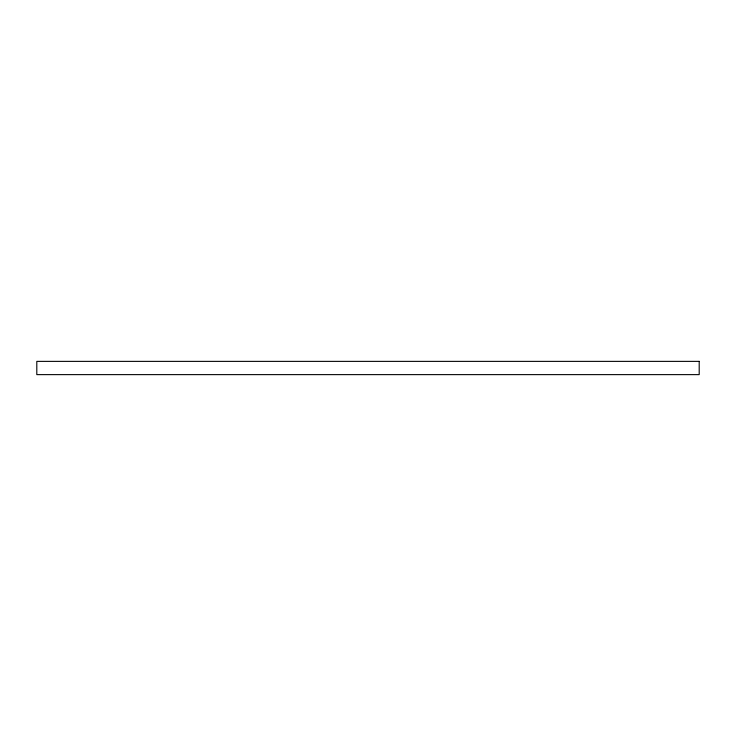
<?xml version="1.0" encoding="UTF-8"?>
<svg xmlns="http://www.w3.org/2000/svg" width="736" height="736" viewBox="0 0 736 736"><rect width="100%" height="100%" fill="white"/><g stroke="black" fill="none" stroke-linecap="round" stroke-linejoin="round"><path stroke-width="1.1" d="M699.2 361.376L36.8 361.376L36.8 374.624L699.2 374.624L699.2 361.376"/></g></svg>
